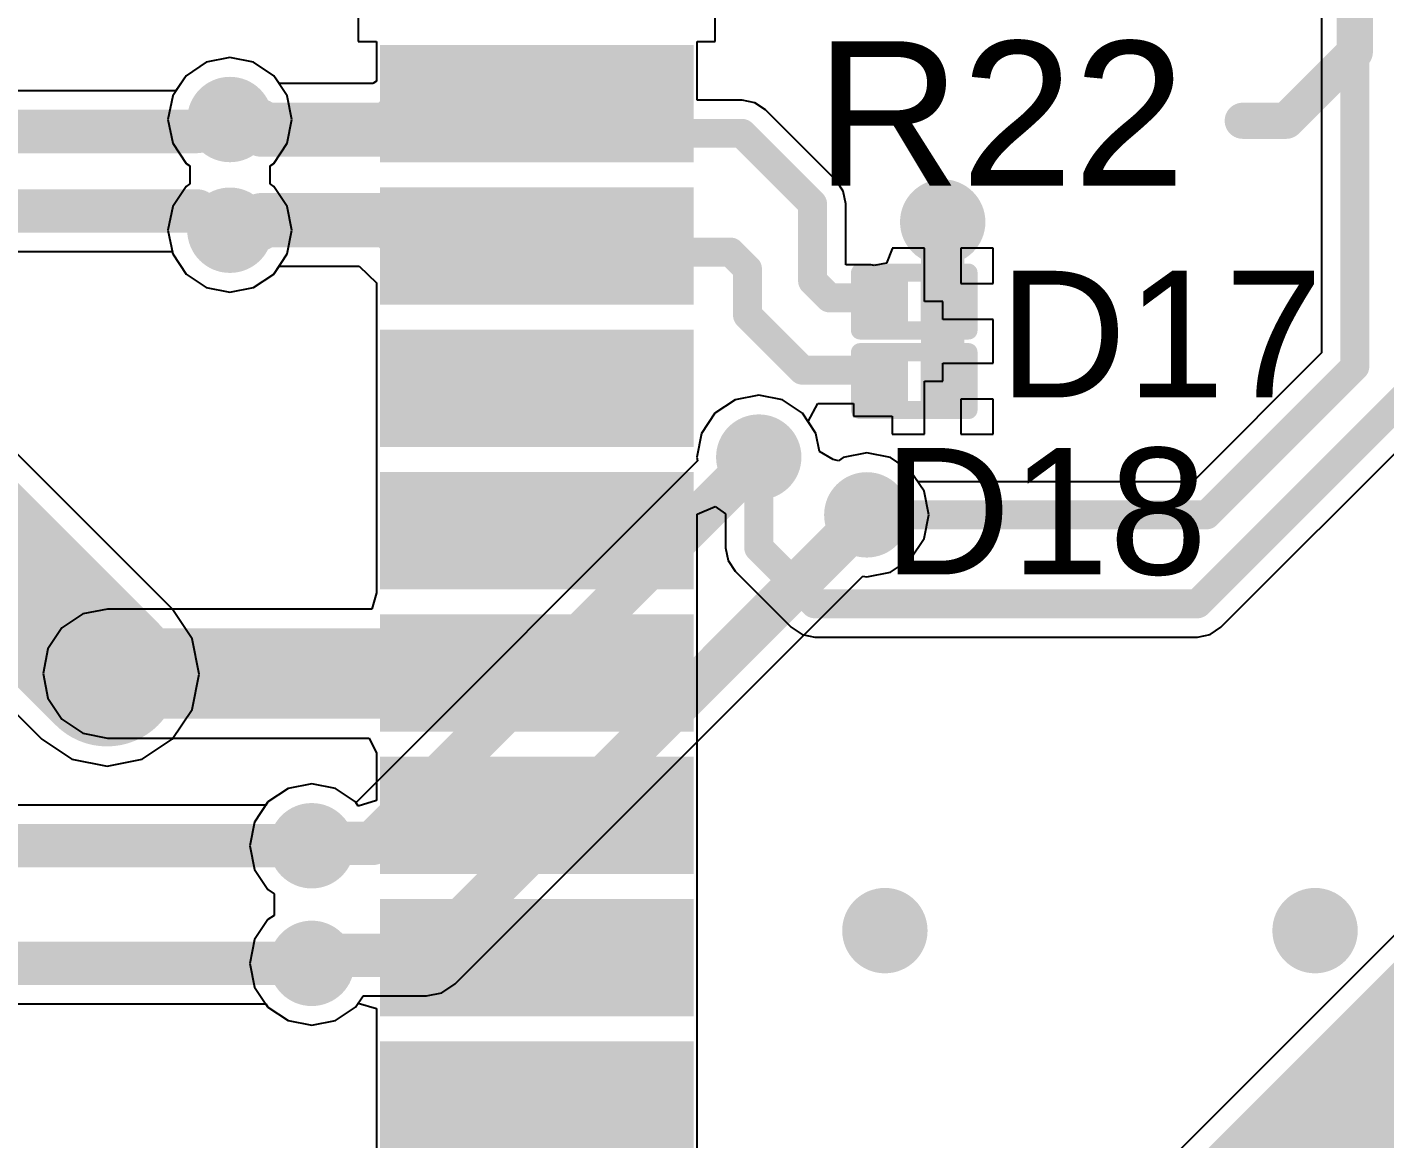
# Model space of a CAD drawing. Header units: millimetres. Extents: x -0.27 to 4.7, y -0.39 to 2.83.
# Drawn here: x 1.0367 to 1.4123, y 1.0584 to 1.3659 of the extents above; entities that cross this region are included whole.
import ezdxf

# ---------------------------------------------------------------- set-up
doc = ezdxf.new("R2010")
doc.units = ezdxf.units.MM
doc.header["$MEASUREMENT"] = 0
for name, color, linetype in [('BottomLayer', 5, 'Continuous'), ('BottomSolder', 6, 'Continuous'), ('TopLayer', 1, 'Continuous'), ('TopOverlay', 2, 'Continuous'), ('TopPaste', 8, 'Continuous'), ('TopSolder', 216, 'Continuous'), ('ViaHoleLayer', 16, 'Continuous')]:
    doc.layers.add(name, color=color, linetype=linetype)
doc.styles.add('Arial', font='', dxfattribs={"height": 0.2})
doc.styles.get('Arial').set_extended_font_data('Arial')

# ---------------------------------------------------------------- blocks, each defined once
blk = doc.blocks.new('SIM7000A_31')
at = {"layer": 'TopLayer'}
for points in [[(-0.20906, -0.51181), (-0.20906, -0.43307), (-0.18465, -0.43307), (-0.18465, -0.51181)], [(-0.16969, -0.51181), (-0.16969, -0.43307), (-0.14528, -0.43307), (-0.14528, -0.51181)], [(-0.13031, -0.51181), (-0.13031, -0.43307), (-0.10591, -0.43307), (-0.10591, -0.51181)], [(-0.09094, -0.51181), (-0.09094, -0.43307), (-0.06654, -0.43307), (-0.06654, -0.51181)], [(-0.05157, -0.51181), (-0.05157, -0.43307), (-0.02717, -0.43307), (-0.02717, -0.51181)], [(-0.0122, -0.51181), (-0.0122, -0.43307), (0.0122, -0.43307), (0.0122, -0.51181)], [(0.02717, -0.51181), (0.02717, -0.43307), (0.05157, -0.43307), (0.05157, -0.51181)], [(0.06654, -0.51181), (0.06654, -0.43307), (0.09094, -0.43307), (0.09094, -0.51181)]]:
    blk.add_hatch(color=1, dxfattribs=at).paths.add_polyline_path(points)
at = {"layer": 'TopPaste'}
for points in [[(-0.20906, -0.51181), (-0.20906, -0.43307), (-0.18465, -0.43307), (-0.18465, -0.51181)], [(-0.16969, -0.51181), (-0.16969, -0.43307), (-0.14528, -0.43307), (-0.14528, -0.51181)], [(-0.13031, -0.51181), (-0.13031, -0.43307), (-0.10591, -0.43307), (-0.10591, -0.51181)], [(-0.09094, -0.51181), (-0.09094, -0.43307), (-0.06654, -0.43307), (-0.06654, -0.51181)], [(-0.05157, -0.51181), (-0.05157, -0.43307), (-0.02717, -0.43307), (-0.02717, -0.51181)], [(-0.0122, -0.51181), (-0.0122, -0.43307), (0.0122, -0.43307), (0.0122, -0.51181)], [(0.02717, -0.51181), (0.02717, -0.43307), (0.05157, -0.43307), (0.05157, -0.51181)], [(0.06654, -0.51181), (0.06654, -0.43307), (0.09094, -0.43307), (0.09094, -0.51181)]]:
    blk.add_hatch(color=8, dxfattribs=at).paths.add_polyline_path(points)
at = {"layer": 'TopSolder'}
for points in [[(-0.21306, -0.51581), (-0.21306, -0.42907), (-0.18065, -0.42907), (-0.18065, -0.51581)], [(-0.17369, -0.51581), (-0.17369, -0.42907), (-0.14128, -0.42907), (-0.14128, -0.51581)], [(-0.13431, -0.51581), (-0.13431, -0.42907), (-0.10191, -0.42907), (-0.10191, -0.51581)], [(-0.09494, -0.51581), (-0.09494, -0.42907), (-0.06254, -0.42907), (-0.06254, -0.51581)], [(-0.05557, -0.51581), (-0.05557, -0.42907), (-0.02317, -0.42907), (-0.02317, -0.51581)], [(-0.0162, -0.51581), (-0.0162, -0.42907), (0.0162, -0.42907), (0.0162, -0.51581)], [(0.02317, -0.51581), (0.02317, -0.42907), (0.05557, -0.42907), (0.05557, -0.51581)], [(0.06254, -0.51581), (0.06254, -0.42907), (0.09494, -0.42907), (0.09494, -0.51581)]]:
    blk.add_hatch(color=216, dxfattribs=at).paths.add_polyline_path(points)
blk = doc.blocks.new('DSN0603_2_149')
at = {"layer": 'TopLayer'}
for points in [[(-0.01181, 0.00472), (-0.00394, 0.00472), (-0.00394, -0.00472), (-0.01181, -0.00472)], [(0.00394, 0.00472), (0.01181, 0.00472), (0.01181, -0.00472), (0.00394, -0.00472)]]:
    blk.add_hatch(color=1, dxfattribs=at).paths.add_polyline_path(points)
at = {"layer": 'TopPaste'}
for points in [[(-0.01181, 0.00472), (-0.00394, 0.00472), (-0.00394, -0.00472), (-0.01181, -0.00472)], [(0.00394, 0.00472), (0.01181, 0.00472), (0.01181, -0.00472), (0.00394, -0.00472)]]:
    blk.add_hatch(color=8, dxfattribs=at).paths.add_polyline_path(points)
at = {"layer": 'TopSolder'}
for points in [[(-0.01398, 0.00689), (-0.00177, 0.00689), (-0.00177, -0.00689), (-0.01398, -0.00689)], [(0.00177, 0.00689), (0.01398, 0.00689), (0.01398, -0.00689), (0.00177, -0.00689)]]:
    blk.add_hatch(color=216, dxfattribs=at).paths.add_polyline_path(points)
at = {"layer": 'TopOverlay', "const_width": 0.005}
for points in [[(-0.015, 0.008), (0.015, 0.008)], [(-0.015, -0.008), (-0.015, 0.008)], [(0.015, -0.008), (0.015, 0.008)], [(-0.015, -0.008), (0.015, -0.008)]]:
    blk.add_lwpolyline(points, dxfattribs=at)
at = {"layer": 'TopOverlay', "const_width": 0.0025}
for points in [[(-0.01625, 0.008, 1), (-0.01375, 0.008, 1)], [(-0.01625, 0.008, 1), (-0.01375, 0.008, 1)], [(0.01375, 0.008, 1), (0.01625, 0.008, 1)], [(0.01375, 0.008, 1), (0.01625, 0.008, 1)], [(-0.01625, -0.008, 1), (-0.01375, -0.008, 1)], [(-0.01625, -0.008, 1), (-0.01375, -0.008, 1)], [(0.01375, -0.008, 1), (0.01625, -0.008, 1)], [(0.01375, -0.008, 1), (0.01625, -0.008, 1)]]:
    blk.add_lwpolyline(points, format="xyb", close=True, dxfattribs=at)
blk = doc.blocks.new('DSN0603_2_150')
at = {"layer": 'TopLayer'}
for points in [[(-0.01181, 0.00472), (-0.00394, 0.00472), (-0.00394, -0.00472), (-0.01181, -0.00472)], [(0.00394, 0.00472), (0.01181, 0.00472), (0.01181, -0.00472), (0.00394, -0.00472)]]:
    blk.add_hatch(color=1, dxfattribs=at).paths.add_polyline_path(points)
at = {"layer": 'TopPaste'}
for points in [[(-0.01181, 0.00472), (-0.00394, 0.00472), (-0.00394, -0.00472), (-0.01181, -0.00472)], [(0.00394, 0.00472), (0.01181, 0.00472), (0.01181, -0.00472), (0.00394, -0.00472)]]:
    blk.add_hatch(color=8, dxfattribs=at).paths.add_polyline_path(points)
at = {"layer": 'TopSolder'}
for points in [[(-0.01398, 0.00689), (-0.00177, 0.00689), (-0.00177, -0.00689), (-0.01398, -0.00689)], [(0.00177, 0.00689), (0.01398, 0.00689), (0.01398, -0.00689), (0.00177, -0.00689)]]:
    blk.add_hatch(color=216, dxfattribs=at).paths.add_polyline_path(points)
at = {"layer": 'TopOverlay', "const_width": 0.005}
for points in [[(-0.015, 0.008), (0.015, 0.008)], [(-0.015, -0.008), (-0.015, 0.008)], [(0.015, -0.008), (0.015, 0.008)], [(-0.015, -0.008), (0.015, -0.008)]]:
    blk.add_lwpolyline(points, dxfattribs=at)
at = {"layer": 'TopOverlay', "const_width": 0.0025}
for points in [[(-0.01625, 0.008, 1), (-0.01375, 0.008, 1)], [(-0.01625, 0.008, 1), (-0.01375, 0.008, 1)], [(0.01375, 0.008, 1), (0.01625, 0.008, 1)], [(0.01375, 0.008, 1), (0.01625, 0.008, 1)], [(-0.01625, -0.008, 1), (-0.01375, -0.008, 1)], [(-0.01625, -0.008, 1), (-0.01375, -0.008, 1)], [(0.01375, -0.008, 1), (0.01625, -0.008, 1)], [(0.01375, -0.008, 1), (0.01625, -0.008, 1)]]:
    blk.add_lwpolyline(points, format="xyb", close=True, dxfattribs=at)

msp = doc.modelspace()

# ---------------------------------------------------------------- hatches: boundary and pattern name
at = {"layer": 'BottomLayer'}
h = msp.add_hatch(color=5, dxfattribs=at)
edge = h.paths.add_edge_path()
edge.add_arc((1.09282, 1.34035), 0.01181, 0, 360)
h = msp.add_hatch(color=5, dxfattribs=at)
edge = h.paths.add_edge_path()
edge.add_arc((1.29, 1.312), 0.01181, 0, 360)
h = msp.add_hatch(color=5, dxfattribs=at)
edge = h.paths.add_edge_path()
edge.add_arc((1.09282, 1.30973), 0.01181, 0, 360)
h = msp.add_hatch(color=5, dxfattribs=at)
edge = h.paths.add_edge_path()
edge.add_arc((1.23911, 1.24698), 0.01181, 0, 360)
h = msp.add_hatch(color=5, dxfattribs=at)
edge = h.paths.add_edge_path()
edge.add_arc((1.269, 1.231), 0.01181, 0, 360)
h = msp.add_hatch(color=5, dxfattribs=at)
edge = h.paths.add_edge_path()
edge.add_arc((1.05882, 1.18695), 0.01181, 0, 360)
h = msp.add_hatch(color=5, dxfattribs=at)
edge = h.paths.add_edge_path()
edge.add_arc((1.11545, 1.13948), 0.01181, 0, 360)
h = msp.add_hatch(color=5, dxfattribs=at)
edge = h.paths.add_edge_path()
edge.add_arc((1.274, 1.116), 0.01181, 0, 360)
h = msp.add_hatch(color=5, dxfattribs=at)
edge = h.paths.add_edge_path()
edge.add_arc((1.393, 1.116), 0.01181, 0, 360)
h = msp.add_hatch(color=5, dxfattribs=at)
edge = h.paths.add_edge_path()
edge.add_arc((1.11545, 1.10695), 0.01181, 0, 360)
at = {"layer": 'BottomSolder'}
h = msp.add_hatch(color=6, dxfattribs=at)
edge = h.paths.add_edge_path()
edge.add_arc((1.09282, 1.34035), 0.00591, 0, 360)
h = msp.add_hatch(color=6, dxfattribs=at)
edge = h.paths.add_edge_path()
edge.add_arc((1.09282, 1.30973), 0.00591, 0, 360)
h = msp.add_hatch(color=6, dxfattribs=at)
edge = h.paths.add_edge_path()
edge.add_arc((1.29, 1.312), 0.00591, 0, 360)
h = msp.add_hatch(color=6, dxfattribs=at)
edge = h.paths.add_edge_path()
edge.add_arc((1.23911, 1.24698), 0.00591, 0, 360)
h = msp.add_hatch(color=6, dxfattribs=at)
edge = h.paths.add_edge_path()
edge.add_arc((1.269, 1.231), 0.00591, 0, 360)
h = msp.add_hatch(color=6, dxfattribs=at)
edge = h.paths.add_edge_path()
edge.add_arc((1.05882, 1.18695), 0.00591, 0, 360)
h = msp.add_hatch(color=6, dxfattribs=at)
edge = h.paths.add_edge_path()
edge.add_arc((1.11545, 1.13948), 0.00591, 0, 360)
h = msp.add_hatch(color=6, dxfattribs=at)
edge = h.paths.add_edge_path()
edge.add_arc((1.274, 1.116), 0.00591, 0, 360)
h = msp.add_hatch(color=6, dxfattribs=at)
edge = h.paths.add_edge_path()
edge.add_arc((1.393, 1.116), 0.00591, 0, 360)
h = msp.add_hatch(color=6, dxfattribs=at)
edge = h.paths.add_edge_path()
edge.add_arc((1.11545, 1.10695), 0.00591, 0, 360)
at = {"layer": 'TopLayer'}
h = msp.add_hatch(color=1, dxfattribs=at)
edge = h.paths.add_edge_path()
edge.add_arc((1.09282, 1.34035), 0.01181, 0, 360)
h = msp.add_hatch(color=1, dxfattribs=at)
edge = h.paths.add_edge_path()
edge.add_arc((1.29, 1.312), 0.01181, 0, 360)
h = msp.add_hatch(color=1, dxfattribs=at)
edge = h.paths.add_edge_path()
edge.add_arc((1.09282, 1.30973), 0.01181, 0, 360)
h = msp.add_hatch(color=1, dxfattribs=at)
edge = h.paths.add_edge_path()
edge.add_arc((1.23911, 1.24698), 0.01181, 0, 360)
h = msp.add_hatch(color=1, dxfattribs=at)
edge = h.paths.add_edge_path()
edge.add_arc((1.269, 1.231), 0.01181, 0, 360)
h = msp.add_hatch(color=1, dxfattribs=at)
edge = h.paths.add_edge_path()
edge.add_arc((1.05882, 1.18695), 0.01181, 0, 360)
h = msp.add_hatch(color=1, dxfattribs=at)
edge = h.paths.add_edge_path()
edge.add_arc((1.11545, 1.13948), 0.01181, 0, 360)
h = msp.add_hatch(color=1, dxfattribs=at)
edge = h.paths.add_edge_path()
edge.add_arc((1.274, 1.116), 0.01181, 0, 360)
h = msp.add_hatch(color=1, dxfattribs=at)
edge = h.paths.add_edge_path()
edge.add_arc((1.393, 1.116), 0.01181, 0, 360)
h = msp.add_hatch(color=1, dxfattribs=at)
edge = h.paths.add_edge_path()
edge.add_arc((1.11545, 1.10695), 0.01181, 0, 360)
at = {"layer": 'TopSolder'}
h = msp.add_hatch(color=216, dxfattribs=at)
edge = h.paths.add_edge_path()
edge.add_arc((1.09282, 1.34035), 0.00591, 0, 360)
h = msp.add_hatch(color=216, dxfattribs=at)
edge = h.paths.add_edge_path()
edge.add_arc((1.09282, 1.30973), 0.00591, 0, 360)
h = msp.add_hatch(color=216, dxfattribs=at)
edge = h.paths.add_edge_path()
edge.add_arc((1.29, 1.312), 0.00591, 0, 360)
h = msp.add_hatch(color=216, dxfattribs=at)
edge = h.paths.add_edge_path()
edge.add_arc((1.23911, 1.24698), 0.00591, 0, 360)
h = msp.add_hatch(color=216, dxfattribs=at)
edge = h.paths.add_edge_path()
edge.add_arc((1.269, 1.231), 0.00591, 0, 360)
h = msp.add_hatch(color=216, dxfattribs=at)
edge = h.paths.add_edge_path()
edge.add_arc((1.05882, 1.18695), 0.00591, 0, 360)
h = msp.add_hatch(color=216, dxfattribs=at)
edge = h.paths.add_edge_path()
edge.add_arc((1.11545, 1.13948), 0.00591, 0, 360)
h = msp.add_hatch(color=216, dxfattribs=at)
edge = h.paths.add_edge_path()
edge.add_arc((1.274, 1.116), 0.00591, 0, 360)
h = msp.add_hatch(color=216, dxfattribs=at)
edge = h.paths.add_edge_path()
edge.add_arc((1.393, 1.116), 0.00591, 0, 360)
h = msp.add_hatch(color=216, dxfattribs=at)
edge = h.paths.add_edge_path()
edge.add_arc((1.11545, 1.10695), 0.00591, 0, 360)
at = {"layer": 'ViaHoleLayer'}
h = msp.add_hatch(color=16, dxfattribs=at)
edge = h.paths.add_edge_path()
edge.add_arc((1.09282, 1.34035), 0.00591, 0, 360)
h = msp.add_hatch(color=16, dxfattribs=at)
edge = h.paths.add_edge_path()
edge.add_arc((1.09282, 1.30973), 0.00591, 0, 360)
h = msp.add_hatch(color=16, dxfattribs=at)
edge = h.paths.add_edge_path()
edge.add_arc((1.29, 1.312), 0.00591, 0, 360)
h = msp.add_hatch(color=16, dxfattribs=at)
edge = h.paths.add_edge_path()
edge.add_arc((1.23911, 1.24698), 0.00591, 0, 360)
h = msp.add_hatch(color=16, dxfattribs=at)
edge = h.paths.add_edge_path()
edge.add_arc((1.269, 1.231), 0.00591, 0, 360)
h = msp.add_hatch(color=16, dxfattribs=at)
edge = h.paths.add_edge_path()
edge.add_arc((1.05882, 1.18695), 0.00591, 0, 360)
h = msp.add_hatch(color=16, dxfattribs=at)
edge = h.paths.add_edge_path()
edge.add_arc((1.11545, 1.13948), 0.00591, 0, 360)
h = msp.add_hatch(color=16, dxfattribs=at)
edge = h.paths.add_edge_path()
edge.add_arc((1.274, 1.116), 0.00591, 0, 360)
h = msp.add_hatch(color=16, dxfattribs=at)
edge = h.paths.add_edge_path()
edge.add_arc((1.393, 1.116), 0.00591, 0, 360)
h = msp.add_hatch(color=16, dxfattribs=at)
edge = h.paths.add_edge_path()
edge.add_arc((1.11545, 1.10695), 0.00591, 0, 360)

# ---------------------------------------------------------------- linework, layer by layer
at = {"layer": 'BottomLayer'}
for p, q in [((1.08626, 1.35619), (1.0807, 1.35247)), ((1.09282, 1.35749), (1.08626, 1.35619)), ((1.09938, 1.35619), (1.09282, 1.35749)), ((1.10494, 1.35247), (1.09938, 1.35619)), ((1.0807, 1.35247), (1.07789, 1.34826)), ((1.10866, 1.34691), (1.10494, 1.35247)), ((1.07789, 1.34826), (1.01349, 1.34826)), ((1.10996, 1.34035), (1.10866, 1.34691)), ((1.10866, 1.33379), (1.10996, 1.34035)), ((1.10494, 1.32823), (1.10866, 1.33379)), ((1.10391, 1.32754), (1.10494, 1.32823)), ((1.10391, 1.32254), (1.10391, 1.32754)), ((1.10494, 1.32185), (1.10391, 1.32254)), ((1.10866, 1.31629), (1.10494, 1.32185)), ((1.10996, 1.30973), (1.10866, 1.31629)), ((1.10866, 1.30317), (1.10996, 1.30973)), ((0.99973, 1.30383), (1.07686, 1.30383)), ((1.07686, 1.30383), (1.07699, 1.30317)), ((1.07699, 1.30317), (1.0807, 1.29761)), ((1.10494, 1.29761), (1.10866, 1.30317)), ((1.0807, 1.29761), (1.08626, 1.2939)), ((1.09938, 1.2939), (1.10494, 1.29761)), ((1.08626, 1.2939), (1.09282, 1.29259)), ((1.09282, 1.29259), (1.09938, 1.2939)), ((1.07685, 1.20497), (1.0028, 1.27902)), ((1.23255, 1.26281), (1.22699, 1.2591)), ((1.23911, 1.26412), (1.23255, 1.26281)), ((1.24567, 1.26281), (1.23911, 1.26412)), ((1.25123, 1.2591), (1.24567, 1.26281)), ((1.22699, 1.2591), (1.22327, 1.25353)), ((1.25494, 1.25353), (1.25123, 1.2591)), ((1.55574, 1.25553), (1.2816, 0.9814)), ((1.22327, 1.25353), (1.22197, 1.24698)), ((1.25594, 1.24851), (1.25494, 1.25353)), ((1.22197, 1.24698), (1.22218, 1.24591)), ((1.2597, 1.24627), (1.25594, 1.24851)), ((1.269, 1.24814), (1.26244, 1.24684)), ((1.27556, 1.24684), (1.269, 1.24814)), ((1.22218, 1.24591), (1.12784, 1.15157)), ((1.26115, 1.24597), (1.2597, 1.24627)), ((1.26244, 1.24684), (1.26115, 1.24597)), ((1.28112, 1.24312), (1.27556, 1.24684)), ((1.28484, 1.23756), (1.28112, 1.24312)), ((1.28614, 1.231), (1.28484, 1.23756)), ((0.97421, 1.23551), (1.0408, 1.16892)), ((1.28484, 1.22444), (1.28614, 1.231)), ((1.28112, 1.21888), (1.28484, 1.22444)), ((1.27556, 1.21516), (1.28112, 1.21888)), ((1.1551, 1.10124), (1.26793, 1.21407)), ((1.26793, 1.21407), (1.269, 1.21386)), ((1.269, 1.21386), (1.27556, 1.21516)), ((1.08237, 1.1967), (1.07685, 1.20497)), ((1.08431, 1.18695), (1.08237, 1.1967)), ((1.08237, 1.17719), (1.08431, 1.18695)), ((1.07685, 1.16892), (1.08237, 1.17719)), ((1.0408, 1.16892), (1.04907, 1.1634)), ((1.06858, 1.1634), (1.07685, 1.16892)), ((1.04907, 1.1634), (1.05882, 1.16146)), ((1.05882, 1.16146), (1.06858, 1.1634)), ((1.10889, 1.15531), (1.10333, 1.1516)), ((1.11545, 1.15662), (1.10889, 1.15531)), ((1.12201, 1.15531), (1.11545, 1.15662)), ((1.12757, 1.1516), (1.12201, 1.15531)), ((1.10333, 1.1516), (1.09962, 1.14604)), ((1.12784, 1.15157), (1.12757, 1.1516)), ((1.09962, 1.14604), (1.09831, 1.13948)), ((1.09831, 1.13948), (1.09962, 1.13292)), ((1.09962, 1.13292), (1.10333, 1.12736)), ((1.10333, 1.12736), (1.10504, 1.12622)), ((1.10504, 1.12622), (1.10504, 1.12021)), ((1.10504, 1.12021), (1.10333, 1.11907)), ((1.10333, 1.11907), (1.09962, 1.11351)), ((1.09962, 1.11351), (1.09831, 1.10695)), ((1.09831, 1.10695), (1.09962, 1.10039)), ((1.15146, 1.09881), (1.1551, 1.10124)), ((1.09962, 1.10039), (1.10333, 1.09483)), ((1.12757, 1.09483), (1.12966, 1.09796)), ((1.12966, 1.09796), (1.14717, 1.09796)), ((1.14717, 1.09796), (1.15146, 1.09881)), ((1.14717, 1.09796), (1.14717, 1.09796)), ((1.10333, 1.09483), (1.10889, 1.09111)), ((1.12201, 1.09111), (1.12757, 1.09483)), ((1.10889, 1.09111), (1.11545, 1.08981)), ((1.11545, 1.08981), (1.12201, 1.09111))]:
    msp.add_line(p, q, dxfattribs=at)
for points, const_width in [([(1.09022, 1.33775), (1.09282, 1.34035)], 0.01), ([(1.00884, 1.33704), (1.08383, 1.33704)], 0.012), ([(1.08383, 1.33704), (1.08453, 1.33775)], 0.01), ([(1.08453, 1.33775), (1.09022, 1.33775)], 0.01), ([(0.99973, 1.31504), (1.08383, 1.31504)], 0.012), ([(1.08383, 1.31504), (1.08914, 1.30973)], 0.01), ([(1.08914, 1.30973), (1.09282, 1.30973)], 0.01), ([(1.09282, 1.30973), (1.09581, 1.31272)], 0.008), ([(0.98477, 1.261), (1.05882, 1.18695)], 0.04), ([(1.303, 0.96), (1.586, 1.243)], 0.05), ([(1.13227, 1.14013), (1.23911, 1.24698)], 0.012), ([(1.14717, 1.10917), (1.269, 1.231)], 0.012), ([(1.11545, 1.13948), (1.11611, 1.14013)], 0.012), ([(1.11611, 1.14013), (1.13227, 1.14013)], 0.012), ([(1.11545, 1.10695), (1.11768, 1.10917)], 0.012), ([(1.11768, 1.10917), (1.14717, 1.10917)], 0.012)]:
    msp.add_lwpolyline(points, dxfattribs=dict(at, const_width=const_width))
for points, const_width in [([(1.09032, 1.34035, 1), (1.09532, 1.34035, 1)], 0.005), ([(1.08083, 1.33704, 1), (1.08683, 1.33704, 1)], 0.006), ([(1.08133, 1.33704, 1), (1.08633, 1.33704, 1)], 0.005), ([(1.08203, 1.33775, 1), (1.08703, 1.33775, 1)], 0.005), ([(1.08203, 1.33775, 1), (1.08703, 1.33775, 1)], 0.005), ([(1.08772, 1.33775, 1), (1.09272, 1.33775, 1)], 0.005), ([(1.08772, 1.33775, 1), (1.09272, 1.33775, 1)], 0.005), ([(1.08083, 1.31504, 1), (1.08683, 1.31504, 1)], 0.006), ([(1.08133, 1.31504, 1), (1.08633, 1.31504, 1)], 0.005), ([(1.08664, 1.30973, 1), (1.09164, 1.30973, 1)], 0.005), ([(1.08664, 1.30973, 1), (1.09164, 1.30973, 1)], 0.005), ([(1.09032, 1.30973, 1), (1.09532, 1.30973, 1)], 0.005), ([(1.09381, 1.31272, 1), (1.09781, 1.31272, 1)], 0.004), ([(1.09082, 1.30973, 1), (1.09482, 1.30973, 1)], 0.004), ([(1.23611, 1.24698, 1), (1.24211, 1.24698, 1)], 0.006), ([(1.266, 1.231, 1), (1.272, 1.231, 1)], 0.006), ([(1.04882, 1.18695, 1), (1.06882, 1.18695, 1)], 0.02), ([(1.11311, 1.14013, 1), (1.11911, 1.14013, 1)], 0.006), ([(1.11311, 1.14013, 1), (1.11911, 1.14013, 1)], 0.006), ([(1.12927, 1.14013, 1), (1.13527, 1.14013, 1)], 0.006), ([(1.12927, 1.14013, 1), (1.13527, 1.14013, 1)], 0.006), ([(1.11245, 1.13948, 1), (1.11845, 1.13948, 1)], 0.006), ([(1.11245, 1.10695, 1), (1.11845, 1.10695, 1)], 0.006), ([(1.11468, 1.10917, 1), (1.12068, 1.10917, 1)], 0.006), ([(1.11468, 1.10917, 1), (1.12068, 1.10917, 1)], 0.006), ([(1.14417, 1.10917, 1), (1.15017, 1.10917, 1)], 0.006), ([(1.14417, 1.10917, 1), (1.15017, 1.10917, 1)], 0.006)]:
    msp.add_lwpolyline(points, format="xyb", close=True, dxfattribs=dict(at, const_width=const_width))
at = {"layer": 'TopLayer'}
for p, q in [((1.39482, 1.6182), (1.39482, 1.2758)), ((1.12833, 1.3791), (1.12833, 1.36189)), ((1.22707, 1.36189), (1.22707, 1.3791)), ((1.12833, 1.36189), (1.13333, 1.36189)), ((1.13333, 1.36189), (1.13333, 1.35092)), ((1.22207, 1.3457), (1.22207, 1.36189)), ((1.22207, 1.36189), (1.22707, 1.36189)), ((1.08626, 1.35619), (1.0807, 1.35247)), ((1.09282, 1.35749), (1.08626, 1.35619)), ((1.09938, 1.35619), (1.09282, 1.35749)), ((1.10494, 1.35247), (1.09938, 1.35619)), ((1.0807, 1.35247), (1.07699, 1.34691)), ((1.1064, 1.35029), (1.10494, 1.35247)), ((1.13239, 1.35029), (1.1064, 1.35029)), ((1.13333, 1.35092), (1.13239, 1.35029)), ((1.07699, 1.34691), (1.07568, 1.34035)), ((1.23448, 1.3457), (1.22207, 1.3457)), ((1.23799, 1.345), (1.23448, 1.3457)), ((1.24097, 1.34301), (1.23799, 1.345)), ((1.26049, 1.32349), (1.24097, 1.34301)), ((1.07568, 1.34035), (1.07699, 1.33379)), ((1.07699, 1.33379), (1.0807, 1.32823)), ((1.0807, 1.32823), (1.08174, 1.32754)), ((1.08174, 1.32754), (1.08174, 1.32254)), ((1.08174, 1.32254), (1.0807, 1.32185)), ((1.26248, 1.32051), (1.26049, 1.32349)), ((1.0807, 1.32185), (1.07699, 1.31629)), ((1.26318, 1.317), (1.26248, 1.32051)), ((1.07699, 1.31629), (1.07568, 1.30973)), ((1.26318, 1.30018), (1.26318, 1.317)), ((1.07568, 1.30973), (1.07699, 1.30317)), ((1.27606, 1.30462), (1.27446, 1.30058)), ((1.285, 1.30472), (1.27606, 1.30472)), ((1.27606, 1.30472), (1.27606, 1.30462)), ((1.285, 1.29), (1.285, 1.30472)), ((1.30394, 1.30472), (1.295, 1.30472)), ((1.295, 1.30472), (1.295, 1.295)), ((1.30394, 1.295), (1.30394, 1.30472)), ((1.07699, 1.30317), (1.0807, 1.29761)), ((1.10494, 1.29761), (1.1064, 1.2998)), ((1.1064, 1.2998), (1.1286, 1.2998)), ((1.1286, 1.2998), (1.13333, 1.29519)), ((1.27016, 1.30018), (1.26318, 1.30018)), ((1.27106, 1.3), (1.27016, 1.30018)), ((1.27446, 1.30058), (1.27106, 1.3)), ((1.0807, 1.29761), (1.08626, 1.2939)), ((1.09938, 1.2939), (1.10494, 1.29761)), ((1.08626, 1.2939), (1.09282, 1.29259)), ((1.09282, 1.29259), (1.09938, 1.2939)), ((1.13333, 1.29519), (1.13333, 1.28819)), ((1.295, 1.295), (1.30394, 1.295)), ((1.29, 1.29), (1.285, 1.29)), ((1.29, 1.285), (1.29, 1.29)), ((1.13333, 1.28819), (1.13333, 1.28815)), ((1.13333, 1.28815), (1.13333, 1.28319)), ((1.30394, 1.285), (1.29, 1.285)), ((1.30394, 1.27528), (1.30394, 1.285)), ((1.13333, 1.28319), (1.13333, 1.28315)), ((1.13333, 1.28315), (1.13333, 1.24882)), ((1.30394, 1.273), (1.30394, 1.27528)), ((1.39482, 1.2758), (1.3592, 1.24018)), ((1.29, 1.268), (1.29, 1.273)), ((1.29, 1.273), (1.30394, 1.273)), ((1.285, 1.25328), (1.285, 1.268)), ((1.285, 1.268), (1.29, 1.268)), ((1.30394, 1.263), (1.295, 1.263)), ((1.295, 1.263), (1.295, 1.25328)), ((1.30394, 1.25328), (1.30394, 1.263)), ((1.25275, 1.25682), (1.25542, 1.26182)), ((1.25542, 1.26182), (1.26531, 1.26182)), ((1.26531, 1.26182), (1.26531, 1.25828)), ((1.26531, 1.25828), (1.27606, 1.25828)), ((1.27606, 1.25828), (1.27606, 1.25328)), ((1.36695, 1.1999), (1.4261, 1.25905)), ((1.25494, 1.25353), (1.25275, 1.25682)), ((1.25594, 1.24851), (1.25494, 1.25353)), ((1.27606, 1.25328), (1.285, 1.25328)), ((1.295, 1.25328), (1.30394, 1.25328)), ((1.13333, 1.24882), (1.13333, 1.24878)), ((1.13333, 1.24878), (1.13333, 1.24382)), ((1.2597, 1.24627), (1.25594, 1.24851)), ((1.269, 1.24814), (1.26244, 1.24684)), ((1.27556, 1.24684), (1.269, 1.24814)), ((1.13333, 1.24382), (1.13333, 1.24378)), ((1.13333, 1.24378), (1.13333, 1.20994)), ((1.26115, 1.24597), (1.2597, 1.24627)), ((1.26244, 1.24684), (1.26115, 1.24597)), ((1.28112, 1.24312), (1.27556, 1.24684)), ((1.28309, 1.24018), (1.28112, 1.24312)), ((1.3592, 1.24018), (1.28309, 1.24018)), ((1.22207, 1.23122), (1.22702, 1.23334)), ((1.22702, 1.23334), (1.22993, 1.23129)), ((1.22207, 1.20945), (1.22207, 1.23122)), ((1.22993, 1.23129), (1.22993, 1.22189)), ((1.22993, 1.22189), (1.23063, 1.21838)), ((1.23063, 1.21838), (1.23262, 1.2154)), ((1.23262, 1.2154), (1.24812, 1.1999)), ((1.13333, 1.20941), (1.13206, 1.20494)), ((1.13333, 1.20994), (1.13333, 1.20941)), ((1.22207, 1.20941), (1.22207, 1.20945)), ((1.22207, 1.20445), (1.22207, 1.20941)), ((1.05214, 1.20358), (1.04636, 1.19972)), ((1.05897, 1.20494), (1.05214, 1.20358)), ((1.13206, 1.20494), (1.05897, 1.20494)), ((1.22207, 1.20441), (1.22207, 1.20445)), ((1.22207, 1.17008), (1.22207, 1.20441)), ((1.04636, 1.19972), (1.04249, 1.19393)), ((1.24812, 1.1999), (1.2511, 1.19791)), ((1.36398, 1.19791), (1.36695, 1.1999)), ((1.2511, 1.19791), (1.25461, 1.19721)), ((1.25461, 1.19721), (1.36047, 1.19721)), ((1.36047, 1.19721), (1.36398, 1.19791)), ((1.04249, 1.19393), (1.04113, 1.1871)), ((1.04113, 1.1871), (1.04249, 1.18027)), ((1.04249, 1.18027), (1.04636, 1.17448)), ((1.04636, 1.17448), (1.05214, 1.17061)), ((1.05214, 1.17061), (1.05897, 1.16926)), ((1.05897, 1.16926), (1.13134, 1.16926)), ((1.13134, 1.16926), (1.13333, 1.16508)), ((1.22207, 1.17004), (1.22207, 1.17008)), ((1.22207, 1.16508), (1.22207, 1.17004)), ((1.13333, 1.16508), (1.13333, 1.16426)), ((1.22207, 1.16504), (1.22207, 1.16508)), ((1.22207, 1.13071), (1.22207, 1.16504)), ((1.13333, 1.16426), (1.13333, 1.15198)), ((1.10889, 1.15531), (1.10333, 1.1516)), ((1.11545, 1.15662), (1.10889, 1.15531)), ((1.12201, 1.15531), (1.11545, 1.15662)), ((1.12757, 1.1516), (1.12201, 1.15531)), ((1.10273, 1.15069), (0.83468, 1.15069)), ((1.10333, 1.1516), (1.10273, 1.15069)), ((1.12833, 1.15046), (1.12757, 1.1516)), ((1.13333, 1.15198), (1.12833, 1.15046)), ((1.22207, 1.13067), (1.22207, 1.13071)), ((1.22207, 1.12571), (1.22207, 1.13067)), ((1.22207, 1.12567), (1.22207, 1.12571)), ((1.22207, 1.09134), (1.22207, 1.12567)), ((0.95636, 1.09573), (1.10273, 1.09573)), ((1.10273, 1.09573), (1.10333, 1.09483)), ((1.10333, 1.09483), (1.10889, 1.09111)), ((1.12201, 1.09111), (1.12757, 1.09483)), ((1.12757, 1.09483), (1.12833, 1.09597)), ((1.12833, 1.09597), (1.13333, 1.09445)), ((1.13333, 1.09445), (1.13333, 1.09134)), ((1.10889, 1.09111), (1.11545, 1.08981)), ((1.11545, 1.08981), (1.12201, 1.09111)), ((1.13333, 1.09134), (1.13333, 1.0913)), ((1.13333, 1.0913), (1.13333, 1.08634)), ((1.22207, 1.0913), (1.22207, 1.09134)), ((1.22207, 1.08634), (1.22207, 1.0913)), ((1.13333, 1.08634), (1.13333, 1.0863)), ((1.13333, 1.0863), (1.13333, 1.05197)), ((1.22207, 1.0863), (1.22207, 1.08634)), ((1.22207, 1.05197), (1.22207, 1.0863))]:
    msp.add_line(p, q, dxfattribs=at)
for points, const_width in [([(1.404, 1.272), (1.404, 1.622)], 0.008), ([(1.173, 1.34002), (1.1777, 1.34473)], 0.015), ([(1.1777, 1.34473), (1.18591, 1.33652)], 0.008), ([(1.09282, 1.34035), (1.09447, 1.3387)], 0.015), ([(1.09447, 1.3387), (1.10057, 1.3387)], 0.015), ([(1.10057, 1.3387), (1.10173, 1.33754)], 0.015), ([(1.10173, 1.33754), (1.13705, 1.33754)], 0.015), ([(1.13705, 1.33754), (1.13953, 1.34002)], 0.015), ([(1.13953, 1.34002), (1.173, 1.34002)], 0.015), ([(1.18591, 1.33652), (1.23448, 1.33652)], 0.008), ([(1.23448, 1.33652), (1.254, 1.317)], 0.008), ([(1.09282, 1.30973), (1.09447, 1.31138)], 0.015), ([(1.09447, 1.31138), (1.10057, 1.31138)], 0.015), ([(1.10057, 1.31138), (1.10173, 1.31254)], 0.015), ([(1.10173, 1.31254), (1.13705, 1.31254)], 0.015), ([(1.13705, 1.31254), (1.13953, 1.31006)], 0.015), ([(1.254, 1.29569), (1.254, 1.317)], 0.008), ([(1.13953, 1.31006), (1.173, 1.31006)], 0.015), ([(1.173, 1.31006), (1.1777, 1.30536)], 0.015), ([(1.29, 1.29), (1.29, 1.312)], 0.012), ([(1.1777, 1.30536), (1.17938, 1.30369)], 0.008), ([(1.17938, 1.30369), (1.23131, 1.30369)], 0.008), ([(1.23131, 1.30369), (1.236, 1.299)], 0.008), ([(1.236, 1.28623), (1.236, 1.299)], 0.008), ([(1.254, 1.29569), (1.25869, 1.291)], 0.008), ([(1.29, 1.268), (1.29, 1.29)], 0.012), ([(1.25869, 1.291), (1.27016, 1.291)], 0.008), ([(1.27016, 1.291), (1.27043, 1.29072)], 0.008), ([(1.27043, 1.29072), (1.27419, 1.29072)], 0.008), ([(1.236, 1.28623), (1.25123, 1.271)], 0.008), ([(1.25123, 1.271), (1.27146, 1.271)], 0.008), ([(1.27146, 1.271), (1.27346, 1.269)], 0.008), ([(1.363, 1.231), (1.404, 1.272)], 0.008), ([(1.27346, 1.269), (1.27425, 1.269)], 0.008), ([(1.36047, 1.20639), (1.41961, 1.26553)], 0.008), ([(1.23911, 1.22189), (1.23911, 1.24698)], 0.008), ([(1.269, 1.231), (1.363, 1.231)], 0.008), ([(1.23911, 1.22189), (1.25461, 1.20639)], 0.008), ([(1.25461, 1.20639), (1.36047, 1.20639)], 0.008), ([(1.05897, 1.1871), (1.17755, 1.1871)], 0.025), ([(1.05882, 1.18695), (1.05897, 1.1871)], 0.022), ([(1.17755, 1.1871), (1.1777, 1.18725)], 0.022), ([(0.83467, 1.13948), (1.11545, 1.13948)], 0.012), ([(0.84982, 1.10695), (1.11545, 1.10695)], 0.012), ([(1.11545, 1.10695), (1.11782, 1.10695)], 0.012)]:
    msp.add_lwpolyline(points, dxfattribs=dict(at, const_width=const_width))
for points, const_width in [([(1.17395, 1.34473, 1), (1.18145, 1.34473, 1)], 0.0075), ([(1.1757, 1.34473, 1), (1.1797, 1.34473, 1)], 0.004), ([(1.08907, 1.34035, 1), (1.09657, 1.34035, 1)], 0.0075), ([(1.09072, 1.3387, 1), (1.09822, 1.3387, 1)], 0.0075), ([(1.09072, 1.3387, 1), (1.09822, 1.3387, 1)], 0.0075), ([(1.09682, 1.3387, 1), (1.10432, 1.3387, 1)], 0.0075), ([(1.09682, 1.3387, 1), (1.10432, 1.3387, 1)], 0.0075), ([(1.09798, 1.33754, 1), (1.10548, 1.33754, 1)], 0.0075), ([(1.09798, 1.33754, 1), (1.10548, 1.33754, 1)], 0.0075), ([(1.1333, 1.33754, 1), (1.1408, 1.33754, 1)], 0.0075), ([(1.1333, 1.33754, 1), (1.1408, 1.33754, 1)], 0.0075), ([(1.13578, 1.34002, 1), (1.14328, 1.34002, 1)], 0.0075), ([(1.13578, 1.34002, 1), (1.14328, 1.34002, 1)], 0.0075), ([(1.16925, 1.34002, 1), (1.17675, 1.34002, 1)], 0.0075), ([(1.16925, 1.34002, 1), (1.17675, 1.34002, 1)], 0.0075), ([(1.18391, 1.33652, 1), (1.18791, 1.33652, 1)], 0.004), ([(1.18391, 1.33652, 1), (1.18791, 1.33652, 1)], 0.004), ([(1.23248, 1.33652, 1), (1.23648, 1.33652, 1)], 0.004), ([(1.23248, 1.33652, 1), (1.23648, 1.33652, 1)], 0.004), ([(1.09072, 1.31138, 1), (1.09822, 1.31138, 1)], 0.0075), ([(1.09072, 1.31138, 1), (1.09822, 1.31138, 1)], 0.0075), ([(1.09682, 1.31138, 1), (1.10432, 1.31138, 1)], 0.0075), ([(1.09682, 1.31138, 1), (1.10432, 1.31138, 1)], 0.0075), ([(1.09798, 1.31254, 1), (1.10548, 1.31254, 1)], 0.0075), ([(1.09798, 1.31254, 1), (1.10548, 1.31254, 1)], 0.0075), ([(1.1333, 1.31254, 1), (1.1408, 1.31254, 1)], 0.0075), ([(1.1333, 1.31254, 1), (1.1408, 1.31254, 1)], 0.0075), ([(1.252, 1.317, 1), (1.256, 1.317, 1)], 0.004), ([(1.252, 1.317, 1), (1.256, 1.317, 1)], 0.004), ([(1.08907, 1.30973, 1), (1.09657, 1.30973, 1)], 0.0075), ([(1.13578, 1.31006, 1), (1.14328, 1.31006, 1)], 0.0075), ([(1.13578, 1.31006, 1), (1.14328, 1.31006, 1)], 0.0075), ([(1.16925, 1.31006, 1), (1.17675, 1.31006, 1)], 0.0075), ([(1.16925, 1.31006, 1), (1.17675, 1.31006, 1)], 0.0075), ([(1.287, 1.312, 1), (1.293, 1.312, 1)], 0.006), ([(1.17395, 1.30536, 1), (1.18145, 1.30536, 1)], 0.0075), ([(1.1757, 1.30536, 1), (1.1797, 1.30536, 1)], 0.004), ([(1.17738, 1.30369, 1), (1.18138, 1.30369, 1)], 0.004), ([(1.17738, 1.30369, 1), (1.18138, 1.30369, 1)], 0.004), ([(1.22931, 1.30369, 1), (1.23331, 1.30369, 1)], 0.004), ([(1.22931, 1.30369, 1), (1.23331, 1.30369, 1)], 0.004), ([(1.234, 1.299, 1), (1.238, 1.299, 1)], 0.004), ([(1.234, 1.299, 1), (1.238, 1.299, 1)], 0.004), ([(1.252, 1.29569, 1), (1.256, 1.29569, 1)], 0.004), ([(1.252, 1.29569, 1), (1.256, 1.29569, 1)], 0.004), ([(1.287, 1.29, 1), (1.293, 1.29, 1)], 0.006), ([(1.287, 1.29, 1), (1.293, 1.29, 1)], 0.006), ([(1.25669, 1.291, 1), (1.26069, 1.291, 1)], 0.004), ([(1.25669, 1.291, 1), (1.26069, 1.291, 1)], 0.004), ([(1.26816, 1.291, 1), (1.27216, 1.291, 1)], 0.004), ([(1.26816, 1.291, 1), (1.27216, 1.291, 1)], 0.004), ([(1.26843, 1.29072, 1), (1.27243, 1.29072, 1)], 0.004), ([(1.26843, 1.29072, 1), (1.27243, 1.29072, 1)], 0.004), ([(1.27219, 1.29072, 1), (1.27619, 1.29072, 1)], 0.004), ([(1.234, 1.28623, 1), (1.238, 1.28623, 1)], 0.004), ([(1.234, 1.28623, 1), (1.238, 1.28623, 1)], 0.004), ([(1.24923, 1.271, 1), (1.25323, 1.271, 1)], 0.004), ([(1.24923, 1.271, 1), (1.25323, 1.271, 1)], 0.004), ([(1.26946, 1.271, 1), (1.27346, 1.271, 1)], 0.004), ([(1.26946, 1.271, 1), (1.27346, 1.271, 1)], 0.004), ([(1.287, 1.268, 1), (1.293, 1.268, 1)], 0.006), ([(1.402, 1.272, 1), (1.406, 1.272, 1)], 0.004), ([(1.402, 1.272, 1), (1.406, 1.272, 1)], 0.004), ([(1.27146, 1.269, 1), (1.27546, 1.269, 1)], 0.004), ([(1.27146, 1.269, 1), (1.27546, 1.269, 1)], 0.004), ([(1.27225, 1.269, 1), (1.27625, 1.269, 1)], 0.004), ([(1.23711, 1.24698, 1), (1.24111, 1.24698, 1)], 0.004), ([(1.267, 1.231, 1), (1.271, 1.231, 1)], 0.004), ([(1.361, 1.231, 1), (1.365, 1.231, 1)], 0.004), ([(1.361, 1.231, 1), (1.365, 1.231, 1)], 0.004), ([(1.23711, 1.22189, 1), (1.24111, 1.22189, 1)], 0.004), ([(1.23711, 1.22189, 1), (1.24111, 1.22189, 1)], 0.004), ([(1.25261, 1.20639, 1), (1.25661, 1.20639, 1)], 0.004), ([(1.25261, 1.20639, 1), (1.25661, 1.20639, 1)], 0.004), ([(1.35847, 1.20639, 1), (1.36247, 1.20639, 1)], 0.004), ([(1.35847, 1.20639, 1), (1.36247, 1.20639, 1)], 0.004), ([(1.05272, 1.1871, 1), (1.06522, 1.1871, 1)], 0.0125), ([(1.05347, 1.1871, 1), (1.06447, 1.1871, 1)], 0.011), ([(1.1713, 1.1871, 1), (1.1838, 1.1871, 1)], 0.0125), ([(1.17205, 1.1871, 1), (1.18305, 1.1871, 1)], 0.011), ([(1.1722, 1.18725, 1), (1.1832, 1.18725, 1)], 0.011), ([(1.05332, 1.18695, 1), (1.06432, 1.18695, 1)], 0.011), ([(1.11245, 1.13948, 1), (1.11845, 1.13948, 1)], 0.006), ([(1.11245, 1.10695, 1), (1.11845, 1.10695, 1)], 0.006), ([(1.11245, 1.10695, 1), (1.11845, 1.10695, 1)], 0.006), ([(1.11482, 1.10695, 1), (1.12082, 1.10695, 1)], 0.006)]:
    msp.add_lwpolyline(points, format="xyb", close=True, dxfattribs=dict(at, const_width=const_width))
at = {"layer": 'TopOverlay', "const_width": 0.01}
for points in [[(1.404, 1.359), (1.404, 1.469)], [(1.385, 1.34), (1.404, 1.359)], [(1.373, 1.34), (1.385, 1.34)]]:
    msp.add_lwpolyline(points, dxfattribs=at)
at = {"layer": 'TopOverlay', "const_width": 0.005}
for points in [[(1.4015, 1.359, 1), (1.4065, 1.359, 1)], [(1.4015, 1.359, 1), (1.4065, 1.359, 1)], [(1.3705, 1.34, 1), (1.3755, 1.34, 1)], [(1.3825, 1.34, 1), (1.3875, 1.34, 1)], [(1.3825, 1.34, 1), (1.3875, 1.34, 1)]]:
    msp.add_lwpolyline(points, format="xyb", close=True, dxfattribs=at)

# ---------------------------------------------------------------- block references
at = {"rotation": 90}
msp.add_blockref('SIM7000A_31', (0.70526, 1.26599), dxfattribs=at)
for name, p in [('DSN0603_2_150', (1.28213, 1.29)), ('DSN0603_2_149', (1.28213, 1.268))]:
    msp.add_blockref(name, p)

# ---------------------------------------------------------------- texts
at = {"layer": 'TopOverlay', "style": 'Arial'}
for s, height, p in [('R22', 0.04, (1.25468, 1.32201)), ('D17', 0.035, (1.30552, 1.26351)), ('D18', 0.035, (1.27352, 1.21451))]:
    msp.add_text(s, height=height, dxfattribs=at).set_placement(p)

doc.saveas('drawing.dxf')
